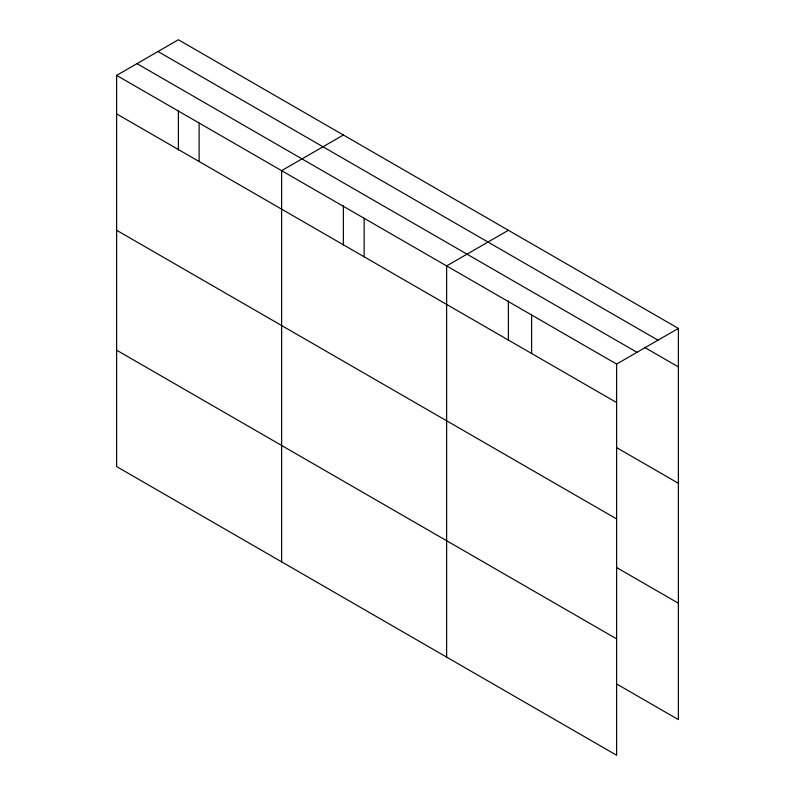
<?xml version="1.0" encoding="UTF-8"?>
<svg xmlns="http://www.w3.org/2000/svg" width="795" height="795" viewBox="0 0 795 795"><rect width="100%" height="100%" fill="white"/><g stroke="black" fill="none" stroke-linecap="round" stroke-linejoin="round"><path stroke-width="1.19" d="M616.622 518.946L616.622 364.07L116.627 75.396L116.627 466.576L616.622 755.25L616.622 518.946L116.627 230.272M616.751 684.018L678.374 719.604L678.374 328.424L178.378 39.75L116.627 75.396M343.37 135.011L281.629 170.657L281.629 561.836M508.373 230.272L446.631 265.928L446.631 657.097M616.622 364.07L678.374 328.424M157.996 51.516L658.002 340.19M644.377 347.276L678.374 366.902M136.998 63.64L637.004 352.304M116.627 113.884L616.622 402.558M616.751 447.714L678.374 483.29M616.751 567.63L678.374 603.206M116.627 350.188L616.622 638.862M531.626 314.999L531.626 353.477M508.373 300.947L508.373 340.568M364.13 218.297L364.13 256.775M343.37 205.686L343.37 245.307M199.128 123.026L199.128 161.514M178.378 110.426L178.378 150.046"/></g></svg>
